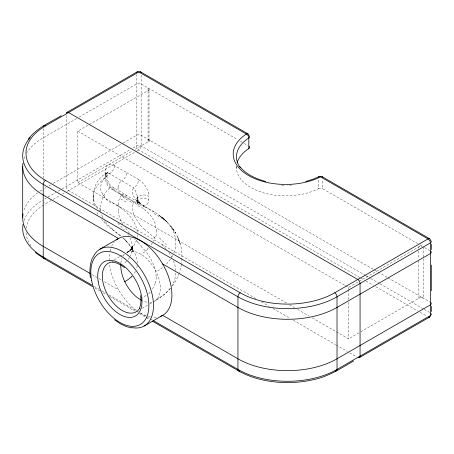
<?xml version="1.0" encoding="UTF-8"?>
<svg xmlns="http://www.w3.org/2000/svg" width="454" height="454" viewBox="0 0 454 454"><rect width="100%" height="100%" fill="white"/><g stroke="black" fill="none" stroke-linecap="round" stroke-linejoin="round"><path stroke-width="0.34" stroke-dasharray="2.27 1.7" d="M105.084 174.756L105.118 169.944A13.297 7.678 60 0 1 113.54 165.114M105.527 175.999L105.527 179.262A6.867 3.042 66.2 0 0 109.539 187.667M100.879 211.303C99.568 202.717 103.251 193.847 109.545 188.024L133.714 202.007L136.211 204.209L136.955 203.959L137.471 203.04L137.114 197.218L137.71 200.662L136.478 197.899L138.073 201.054L140.581 204.181L138.351 201.525L144.52 206.752L142.919 205.702L155.018 212.568M137.471 203.04L137.585 198.364A6.515 3.757 -0.1 0 1 141.875 195.186A6.515 3.757 -0.1 0 1 148.679 196.06L148.679 199.482A12.127 7.003 60 0 1 148.032 202.859M149.02 140.609L149.02 89.256M236.511 166.323A49.27 28.449 0 0 0 264.631 193.12A49.27 28.449 0 0 0 318.362 188.739L318.362 179.426M417.776 243.645L322.822 188.824L322.822 179.512M113.54 165.091L126.609 172.605A6.521 3.848 -61.3 0 1 121.576 180.862M137.369 234.599L137.187 237.022M93.348 195.475L93.348 200.123L94.432 206.581M181.895 258.53L181.583 263.507M175.863 273.092L174.745 279.834L171.884 285.975M118.012 204.811L118.341 211.604M118.012 187.144L118.341 190.986M137.284 265.431L136.484 269.16M181.538 264.126L179.495 272.672M132.681 204.527L132.318 208.216A37.79 25.049 5.4 0 0 132.869 211.95M155.223 236.483L153.287 241.273M155.223 283.449L152.396 289.414M136.484 240.257L133.845 245.767L129.85 250.574L132.159 247.606L130.877 249.882L132.494 246.755L131.603 249.399L132.551 246.21L132.074 249.127L132.42 245.943L131.972 251.437L130.338 256.062M179.256 273.314L175.993 280.612L172.259 286.23M173.876 252.855C178.235 242.782 175.102 230.763 167.679 222.971M135.581 271.35L133.845 274.199M172.764 255.318L171.402 257.747M152.396 242.85L150.807 245.177M129.469 257.554L127.852 259.722M137.244 203.562L138.351 201.945L137.903 202.325L139.236 201.82L138.527 202.013L139.832 202.121C130.349 198.721 122.03 192.07 113.012 187.428C107.95 184.222 106.23 177.786 107.093 172.123L106.724 173.751L107.439 172.145L106.185 173.53L106.679 173.099C93.206 179.949 87.764 201.258 100.504 211.161M170.363 259.342L166.584 263.95M170.363 288.177L164.342 294.385L156.255 299.958M170.239 288.511C164.45 295.492 156.465 300.105 148.719 304.572M150.217 292.211L148.237 294.232M147.516 248.871L148.237 248.156M131.49 248.724L126.774 252.696L132 249.342L126.456 252.702A28.023 16.179 60 0 1 154.479 268.626A28.023 16.179 60 0 1 154.701 301.115M162.714 267.525L156.255 271.957M114.47 165.574A6.515 3.774 -60.2 0 1 109.545 173.746C103.109 177.747 97.718 186.446 102.434 193.642M76.652 118.517L43.221 137.817A70.064 40.451 0 0 0 26.78 152.816M79.098 117.104L136.546 83.933A3.257 1.884 0 0 1 141.154 83.933L237.504 139.565M286.531 303.039L77.787 182.519L77.787 131.166L150.37 89.256M44.662 188.336L46.104 187.508M48.981 185.845L50.422 185.011M53.305 183.348L122.489 143.407M123.102 143.05L136.546 135.292A3.257 1.884 0 0 1 141.154 135.292L373.852 269.636M44.662 198.983L46.104 198.148M48.022 197.042L55.7 192.609M58.101 191.219L60.024 190.113M61.943 189.006L130.434 149.462M132.88 148.049L136.546 145.933A3.257 1.884 0 0 1 141.154 145.933L365.26 275.323M77.787 182.519L132.176 151.114M135.235 149.349L150.37 140.609M51.285 200.481L45.525 203.806A3.257 1.884 60 0 1 44.265 202.643M53.209 199.368L59.928 195.487M62.805 193.824L64.247 192.995M67.13 191.333L136.404 151.335M137.017 150.983L138.85 149.922A3.257 1.884 -60 0 0 141.154 145.933L141.154 74.621M114.238 259.756L119.737 256.578M120.35 256.226L124.016 254.109M142.136 308.368L148.118 304.912M345.522 285.742L348.541 287.484L421.13 245.58M312.318 317.925L348.541 338.837L360.153 332.135M360.765 331.783L421.13 296.933M137.982 205.747L141.222 207.586M131.501 202.251L123.284 197.388M137.244 195.856L135.604 191.128L133.714 187.729L109.545 173.746M113.54 189.874L138.703 204.453A6.515 3.78 -60.2 0 0 133.714 202.007A21.667 14.335 7.5 0 0 132.699 204.527M240.297 141.177L242.532 142.465M244.207 143.436L248.117 145.689M420.012 244.933L423.434 246.908L423.434 298.261A3.257 1.884 0 0 0 418.826 298.261L418.826 259.569M424.586 247.572L429.768 250.568M374.465 269.994L377.535 271.764M378.154 272.116L387.358 277.434M387.977 277.791L430.347 302.25M365.879 275.674L370.175 278.154M370.787 278.512L379.385 283.472M379.998 283.829L423.593 308.998M424.206 309.35L430.347 312.897M359.886 277.536L138.85 149.922A3.257 1.884 60 0 1 136.546 145.933L136.546 74.621M360.504 277.893L363.575 279.664M366.026 281.083L373.398 285.339M375.85 286.758L417.601 310.859M420.058 312.278L426.811 316.177M77.787 131.166L344.915 285.39M289.601 304.81L294.515 307.647M297.586 309.418L309.248 316.154M255.835 298.619L68.571 190.498A3.257 1.884 60 0 1 66.267 186.509L66.267 115.197M261.362 301.808L269.347 306.416M273.03 308.544L290.219 318.47M293.29 320.24L335.654 344.7M336.272 345.057L347.321 351.436M349.779 352.854L357.145 357.111M92.031 274.557L101.441 279.987M104.38 281.684L118.494 289.834M94.205 286.451L99.199 289.34M101.509 290.668L105.765 293.131M108.807 294.884L136.319 310.769M136.796 311.047L149.707 318.498M150.183 318.776L152.618 320.178M95.011 288.023L99.874 290.832M102.916 292.586L105.964 294.345M109.613 296.451L135.167 311.206M139.429 313.669L145.513 317.181M146.12 317.528L149.162 319.287M126.615 172.548L138.703 179.568A6.521 3.751 -59.8 0 1 133.714 187.729M144.786 206.865C164.95 215.922 182.9 234.412 181.918 257.9M112.132 202.671L118.67 206.61M120.702 208C128.76 213.738 136.206 221.966 137.278 232.198M144.19 209.555C150.91 214.226 156.301 221.739 156.148 230.201M112.132 229.395L118.67 234.264M139.894 203.545L135.61 199.488L132.914 195.101A37.79 18.205 -4.6 0 1 132.313 192.445L132.681 189.704A21.667 10.414 -6.4 0 1 133.641 187.723M162.084 217.642L168.003 222.766L162.084 217.642L165.04 220.247M120.702 235.938L107.309 225.678L101.6 219.628M155.018 238.14L144.786 229.565M117.841 223.289L124.271 229.622M122.762 237.765C129.906 244.451 136.881 252.963 137.369 263.172M162.084 244.638L165.04 247.731M137.982 242.601L141.222 245.943M104.942 196.9L103.12 194.692M126.558 241.505L123.794 238.492L128.771 244.059L132.517 249.842L130.678 246.017L133.17 251.93L132.227 247.646L132.42 250.75L131.842 243.582L129.844 237.93M139.894 224.452L135.61 218.351L132.914 211.95M129.589 233.339L125.633 228.197M144.19 249.359C150.535 257.231 156.023 266.685 156.148 277.065M125.463 227.959L125.134 227.488M168.871 252.532L171.913 257.469M104.942 221.62L104.414 220.78M127.892 234.434L128.493 235.427M97.911 214.47L96.174 211.031M102.434 216.904L101.446 214.016M173.485 260.817L175.119 265.862L175.851 270.885M93.348 200.123C92.06 190.822 98.246 182.621 105.527 177.633A6.515 3.763 0 0 0 105.078 172.599M418.826 248.315L418.826 246.908A3.257 1.884 0 0 1 422.118 246.443M418.826 251.13L418.826 258.865M348.541 287.484L348.541 288.892M348.541 289.595L348.541 299.441M348.541 302.256L348.541 338.837M236.511 166.442L236.511 168.44M43.221 128.505L43.221 178.257M43.221 179.54L43.221 180.823M148.066 139.282A3.257 1.884 0 0 1 148.066 141.943L148.066 87.928A3.257 1.884 0 0 1 148.066 90.59M24.022 209.958A70.064 40.451 0 0 1 37.608 192.831M39.77 191.31A70.064 40.451 0 0 1 42.631 189.517M24.022 220.599A70.064 40.451 0 0 1 42.631 200.157M24.022 158.605A70.064 40.451 0 0 1 24.771 156.653M126.564 261.107A37.313 21.542 0 0 1 123.488 263.706M118.579 234.304A95.073 54.474 6.2 0 1 120.611 235.972M112.592 229.1A52.136 36.161 -6.8 0 1 105.266 221.495M103.092 217.96A47.284 31.939 1.3 0 1 102.593 216.876M109.545 188.024A6.515 3.751 -59.8 0 1 114.47 190.47M146.069 295.35A49.395 24.527 -6.2 0 1 141.767 298.346M156.443 277.116A65.376 38.164 12.8 0 1 155.132 283.427M140.802 246.062A93.059 57.431 14.2 0 1 143.776 249.456M138.027 242.555A156.823 131.558 -41.8 0 1 134.679 239.196M122.818 224.446A59.338 42.625 11.8 0 1 118.131 211.604M118.142 204.828A34.776 24.664 13.8 0 1 121.502 195.078M152.005 302.199A28.023 16.179 60 0 1 150.019 302.478M146.88 302.239A28.023 16.179 60 0 1 142.635 300.854M120.889 262.923A28.023 16.179 60 0 1 122.018 258.173M123.045 256.118A28.023 16.179 60 0 1 124.39 254.365M164.904 247.771A88.978 52.46 5.2 0 1 166.266 249.342M159.411 237.947A132.636 54.633 21.3 0 1 166.385 244.734M144.673 229.622A73.701 49.878 2.5 0 1 139.787 224.486M165.165 220.201A88.978 49.991 -5.1 0 1 167.787 222.937M153.968 213.533A132.636 87.934 -26.3 0 1 161.215 218.34M144.968 206.797A73.701 34.487 -2 0 1 140.053 203.494M147.879 249.047A49.395 32.013 7 0 1 141.024 254.342M156.431 230.15A65.376 36.076 -12.5 0 1 155.949 236.426M141.603 207.382A93.059 47.784 -13 0 1 144.542 209.385M126.042 202.03A156.823 16.123 21.4 0 1 120.231 198.602M123.823 197.206A59.338 23.886 -8.9 0 1 118.432 190.964M118.131 187.127A34.776 14.216 -10.6 0 1 121.303 180.737M131.615 248.775A39.81 24.908 4.6 0 1 126.938 252.793M118.749 206.564A95.073 54.877 -6.2 0 1 120.781 207.96M110.997 202.972A52.136 23.103 5.5 0 1 104.114 196.985M102.825 194.738A47.284 22.223 -1.1 0 1 102.184 193.676M105.26 175.772A6.867 3.388 65.3 0 1 109.545 173.91M156.301 317.289A44.322 25.589 60 0 1 152.544 317.261M150.62 316.983A44.322 25.589 60 0 1 148.197 316.41M146.256 315.774A44.322 25.589 60 0 1 140.581 313.095M136.342 310.32A44.322 25.589 60 0 1 109.533 263.916M109.272 260.454A44.322 25.589 60 0 1 109.766 252.509M110.078 250.994A44.322 25.589 60 0 1 110.924 248.094M111.656 246.272A44.322 25.589 60 0 1 114.391 241.908M318.362 188.739A3.257 1.884 0 0 1 322.822 188.824M291.627 185.016A49.27 28.449 0 0 1 287.467 185.204M283.983 185.204A49.27 28.449 0 0 1 279.817 185.016M31.054 245.835A66.704 38.511 0 0 1 25.991 232.022M26.15 228.283A66.704 38.511 0 0 1 45.536 203.852M121.587 195.107A6.521 3.763 -60 0 1 126.609 197.513M113.545 189.84A13.274 7.661 60 0 1 105.073 174.75M137.131 195.85A5.045 1.674 74 0 1 137.494 198.25M138.703 179.71A14.182 8.189 60 0 1 148.18 192.212M148.112 192.207A12.127 7.003 60 0 1 148.685 196.06M137.585 201.775A6.515 3.768 0.1 0 1 141.875 198.597A6.515 3.768 0.1 0 1 148.679 199.482M148.095 202.927A14.182 8.189 60 0 1 138.703 204.311M137.687 201.899A5.045 1.924 73.8 0 1 137.273 203.63M160.5 216.388L158.866 215.168L164.586 219.566L160.5 216.388M173.252 229.457L170.8 225.927L175.584 232.936L173.252 229.457M178.814 240.211L177.446 236.528L180.198 244.11L178.814 240.211"/><path stroke-width="0.68" d="M139.446 308.476L140.615 304.713L141.007 300.321L140.615 295.48M92.491 257.634C89.886 264.007 89.415 270.959 90.397 277.734M28.244 139.367C36.326 128.09 49.741 122.705 61.176 115.702M131.49 276.929L132.137 276.259M66.937 112.376L137.222 71.8M99.982 249.167L118.494 238.481L43.221 195.021A70.064 40.451 0 0 1 22.927 163.173M144.304 325.932L162.663 315.331L237.936 358.796A70.064 40.451 0 0 0 337.021 358.796L430.347 304.912A3.257 1.884 0 0 0 430.891 302.67M45.536 125.889A66.704 38.511 0 0 0 45.536 180.38L240.24 292.807A66.789 38.562 0 0 0 334.712 292.802L428.043 238.923A3.257 1.884 -60 0 1 430.347 240.257A3.257 1.884 0 0 1 430.347 242.918L430.347 315.558A3.257 1.884 60 0 1 428.553 317.113M353.626 360.953C341.294 368.132 329.059 376.167 314.928 379.334C305.945 381.519 296.717 382.563 287.478 382.614C270.618 382.484 253.423 379.266 238.611 370.929L152.203 321.046M359.386 357.627L429.671 317.045M318.992 176.629L312.681 179.37L305.701 181.509M112.671 262.1L116.519 262.974L120.514 264.83L124.51 267.593M131.802 327.93L126.257 326.591L120.514 323.901L114.533 319.764M265.8 181.509C255.994 178.865 246.164 174.495 239.655 166.408M140.479 71.8L248.003 133.879M322.147 176.685L429.671 238.764M237.119 162.833A49.27 28.449 0 0 1 248.815 148.589L248.815 137.948A3.257 1.884 0 0 0 248.678 135.371A3.257 1.884 -60 0 0 246.374 134.038L138.85 71.965A3.257 1.884 60 0 0 136.705 72.413M162.663 263.978L237.936 307.437A70.064 40.451 0 0 0 337.021 307.437L430.347 253.559A3.257 1.884 0 0 0 430.891 251.317M90.267 273.541L43.221 246.374A70.064 40.451 0 0 1 23.023 213.874M91.901 285.123L43.221 257.021A70.064 40.451 0 0 1 23.023 224.52M153.356 320.603L237.936 369.437A3.257 1.884 -60 0 0 239.604 371.031M92.576 286.616L43.896 258.513L35.304 252.464M431.3 244.246L431.3 249.569M431.3 265.068L431.3 290.742M431.3 306.246L431.3 311.563M22.7 166.419L22.7 217.772M335.353 371.031A3.257 1.884 60 0 0 337.021 369.437L430.347 315.558A3.257 1.884 0 0 0 431.033 313.481M116.309 240.001A44.322 25.589 60 0 1 162.804 264.228A44.322 25.589 60 0 1 160.256 316.432M45.105 258.547A3.257 1.884 -60 0 1 43.221 257.021L43.221 184.381A70.064 40.451 0 0 1 30.208 137.556M358.393 357.729A3.257 1.884 60 0 0 360.062 356.135L360.062 283.495A3.257 1.884 60 0 0 357.758 279.499L68.571 112.541A3.257 1.884 60 0 0 66.352 113.188M334.717 292.807A3.257 1.884 60 0 1 337.021 296.797L337.021 369.437A70.064 40.451 0 0 1 237.936 369.437L237.936 296.797A3.257 1.884 -60 0 1 240.24 292.807M45.525 180.386A3.257 1.884 -60 0 0 43.221 184.381L237.936 296.797A70.064 40.451 0 0 0 337.021 296.797L430.347 242.918A3.257 1.884 60 0 0 428.043 238.923L320.518 176.85A52.533 30.327 0 0 1 248.593 175.556A52.533 30.327 0 0 1 246.363 134.032M141.597 300.349A28.023 16.179 60 0 1 120.775 264.614M131.28 276.878A39.81 20.878 -4.2 0 1 124.674 281.747M249.047 146.267A3.257 1.884 0 0 1 248.815 148.589M240.126 167.52A49.27 28.449 0 0 1 248.815 137.948A3.257 1.992 56.8 0 0 246.374 134.038M322.663 177.293A3.257 1.884 -60 0 0 320.518 176.85A3.257 1.759 63 0 0 318.515 177.219M141.115 72.833A3.257 1.884 -60 0 0 138.85 71.965L45.525 125.843A3.257 1.884 60 0 0 43.312 126.49M93.008 257.407A44.322 25.589 60 0 1 144.945 275.896A44.322 25.589 60 0 1 131.944 327.584M139.747 308.226A28.023 16.179 60 0 1 108.131 295.639A28.023 16.179 60 0 1 113.04 261.969M91.629 280.447A41.047 23.699 60 0 0 139.838 324.729A41.047 23.699 60 0 0 128.068 261.498A41.047 23.699 60 0 0 91.629 280.447M98.223 281.798A31.275 18.058 60 0 0 134.696 316.381A31.275 18.058 60 0 0 126.609 268.479A31.275 18.058 60 0 0 98.223 281.798"/></g></svg>
